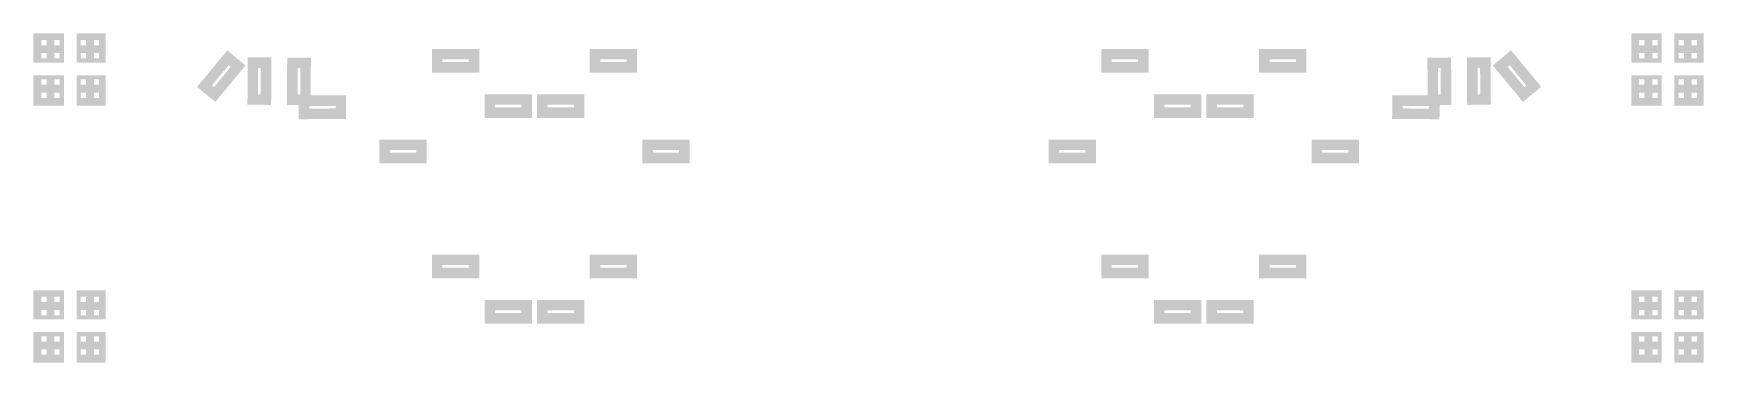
# Model space of a CAD drawing. Header units: inches. Extents: x 322 to 6673, y 372 to 1623.
import ezdxf

# ---------------------------------------------------------------- set-up
doc = ezdxf.new("R2010")
doc.units = ezdxf.units.IN
doc.header["$MEASUREMENT"] = 0

msp = doc.modelspace()

# ---------------------------------------------------------------- hatches: boundary and pattern name
h = msp.add_hatch(color=256)
h.paths.add_polyline_path([(322, 1512), (322, 1623), (438, 1623), (438, 1608), (438, 1512), (322, 1512)], flags=0)
h.paths.add_polyline_path([(352, 1528), (372, 1528), (372, 1548), (352, 1548), (352, 1528)], flags=0)
h.paths.add_polyline_path([(352, 1578), (372, 1578), (372, 1598), (352, 1598), (352, 1578)], flags=0)
h.paths.add_polyline_path([(402, 1528), (422, 1528), (422, 1548), (402, 1548), (402, 1528)], flags=0)
h.paths.add_polyline_path([(402, 1578), (422, 1578), (422, 1598), (402, 1598), (402, 1578)], flags=0)
h = msp.add_hatch(color=256)
h.paths.add_polyline_path([(486, 1623), (597, 1623), (597, 1512), (582, 1512), (486, 1512), (486, 1623)], flags=0)
h.paths.add_polyline_path([(502, 1528), (522, 1528), (522, 1548), (502, 1548), (502, 1528)], flags=0)
h.paths.add_polyline_path([(502, 1578), (522, 1578), (522, 1598), (502, 1598), (502, 1578)], flags=0)
h.paths.add_polyline_path([(552, 1528), (572, 1528), (572, 1548), (552, 1548), (552, 1528)], flags=0)
h.paths.add_polyline_path([(552, 1578), (572, 1578), (572, 1598), (552, 1598), (552, 1578)], flags=0)
h = msp.add_hatch(color=256)
h.paths.add_polyline_path([(6398, 1512), (6398, 1623), (6514, 1623), (6514, 1608), (6514, 1512), (6398, 1512)], flags=0)
h.paths.add_polyline_path([(6428, 1528), (6448, 1528), (6448, 1548), (6428, 1548), (6428, 1528)], flags=0)
h.paths.add_polyline_path([(6428, 1578), (6448, 1578), (6448, 1598), (6428, 1598), (6428, 1578)], flags=0)
h.paths.add_polyline_path([(6478, 1528), (6498, 1528), (6498, 1548), (6478, 1548), (6478, 1528)], flags=0)
h.paths.add_polyline_path([(6478, 1578), (6498, 1578), (6498, 1598), (6478, 1598), (6478, 1578)], flags=0)
h = msp.add_hatch(color=256)
h.paths.add_polyline_path([(6562, 1623), (6673, 1623), (6673, 1512), (6658, 1512), (6562, 1512), (6562, 1623)], flags=0)
h.paths.add_polyline_path([(6578, 1528), (6598, 1528), (6598, 1548), (6578, 1548), (6578, 1528)], flags=0)
h.paths.add_polyline_path([(6578, 1578), (6598, 1578), (6598, 1598), (6578, 1598), (6578, 1578)], flags=0)
h.paths.add_polyline_path([(6628, 1528), (6648, 1528), (6648, 1548), (6628, 1548), (6628, 1528)], flags=0)
h.paths.add_polyline_path([(6628, 1578), (6648, 1578), (6648, 1598), (6628, 1598), (6628, 1578)], flags=0)
h = msp.add_hatch(color=256)
h.paths.add_polyline_path([(1059.2, 1558.6), (1128.6, 1501.3), (1013.8, 1362.6), (944.5, 1419.9), (1059.2, 1558.6)], flags=0)
h.paths.add_polyline_path([(1064.5, 1502.3), (1000.8, 1425.3), (1008.5, 1418.9), (1072.3, 1495.9), (1064.5, 1502.3)], flags=0)
h = msp.add_hatch(color=256)
h.paths.add_polyline_path([(1136.9, 1531.9), (1226.9, 1531.5), (1226, 1351.5), (1136, 1351.9), (1136.9, 1531.9)], flags=0)
h.paths.add_polyline_path([(1176.7, 1491.7), (1176.2, 1391.7), (1186.2, 1391.7), (1186.7, 1491.7), (1176.7, 1491.7)], flags=0)
h = msp.add_hatch(color=256)
h.paths.add_polyline_path([(1510.7, 1388.1), (1511.3, 1298.1), (1331.3, 1296.9), (1330.9, 1351), (1286.2, 1351.2), (1287.1, 1531.2), (1377.1, 1530.8), (1376.4, 1387.2), (1510.7, 1388.1)], flags=0)
h.paths.add_polyline_path([(1471, 1347.8), (1371, 1347.2), (1371, 1337.2), (1471, 1337.8), (1471, 1347.8)], flags=0)
h.paths.add_polyline_path([(1326.9, 1491), (1326.4, 1391), (1336.4, 1391), (1336.9, 1491), (1326.9, 1491)], flags=0)
h = msp.add_hatch(color=256)
h.paths.add_polyline_path([(2017.5, 1564.2), (2017.5, 1474.2), (1837.5, 1474.2), (1837.5, 1564.2), (2017.5, 1564.2)], flags=0)
h.paths.add_polyline_path([(1977.5, 1524.2), (1877.5, 1524.2), (1877.5, 1514.2), (1977.5, 1514.2), (1977.5, 1524.2)], flags=0)
h = msp.add_hatch(color=256)
h.paths.add_polyline_path([(2437.5, 1474.2), (2437.5, 1564.2), (2617.5, 1564.2), (2617.5, 1474.2), (2437.5, 1474.2)], flags=0)
h.paths.add_polyline_path([(2477.5, 1514.2), (2577.5, 1514.2), (2577.5, 1524.2), (2477.5, 1524.2), (2477.5, 1514.2)], flags=0)
h = msp.add_hatch(color=256)
h.paths.add_polyline_path([(4562.5, 1474.2), (4382.5, 1474.2), (4382.5, 1564.2), (4562.5, 1564.2), (4562.5, 1474.2)], flags=0)
h.paths.add_polyline_path([(4522.5, 1514.2), (4522.5, 1524.2), (4422.5, 1524.2), (4422.5, 1514.2), (4522.5, 1514.2)], flags=0)
h = msp.add_hatch(color=256)
h.paths.add_polyline_path([(4982.5, 1564.2), (5162.5, 1564.2), (5162.5, 1474.2), (4982.5, 1474.2), (4982.5, 1564.2)], flags=0)
h.paths.add_polyline_path([(5022.5, 1524.2), (5022.5, 1514.2), (5122.5, 1514.2), (5122.5, 1524.2), (5022.5, 1524.2)], flags=0)
h = msp.add_hatch(color=256)
h.paths.add_polyline_path([(5669.1, 1351), (5668.7, 1296.9), (5488.7, 1298.1), (5489.3, 1388.1), (5623.6, 1387.2), (5622.9, 1530.8), (5712.9, 1531.2), (5713.8, 1351.2), (5669.1, 1351)], flags=0)
h.paths.add_polyline_path([(5629, 1347.2), (5529, 1347.8), (5529, 1337.8), (5629, 1337.2), (5629, 1347.2)], flags=0)
h.paths.add_polyline_path([(5673.6, 1391), (5673.1, 1491), (5663.1, 1491), (5663.6, 1391), (5673.6, 1391)], flags=0)
h = msp.add_hatch(color=256)
h.paths.add_polyline_path([(5864, 1351.9), (5774, 1351.5), (5773.1, 1531.5), (5863.1, 1531.9), (5864, 1351.9)], flags=0)
h.paths.add_polyline_path([(5823.8, 1391.7), (5823.3, 1491.7), (5813.3, 1491.7), (5813.8, 1391.7), (5823.8, 1391.7)], flags=0)
h = msp.add_hatch(color=256)
h.paths.add_polyline_path([(6055.5, 1419.9), (5986.2, 1362.6), (5871.4, 1501.3), (5940.8, 1558.6), (6055.5, 1419.9)], flags=0)
h.paths.add_polyline_path([(5999.2, 1425.3), (5935.5, 1502.3), (5927.7, 1495.9), (5991.5, 1418.9), (5999.2, 1425.3)], flags=0)
h = msp.add_hatch(color=256)
h.paths.add_polyline_path([(322, 1348), (322, 1464), (342, 1464), (438, 1464), (438, 1348), (322, 1348)], flags=0)
h.paths.add_polyline_path([(352, 1378), (372, 1378), (372, 1398), (352, 1398), (352, 1378)], flags=0)
h.paths.add_polyline_path([(352, 1428), (372, 1428), (372, 1448), (352, 1448), (352, 1428)], flags=0)
h.paths.add_polyline_path([(402, 1378), (422, 1378), (422, 1398), (402, 1398), (402, 1378)], flags=0)
h.paths.add_polyline_path([(402, 1428), (422, 1428), (422, 1448), (402, 1448), (402, 1428)], flags=0)
h = msp.add_hatch(color=256)
h.paths.add_polyline_path([(597, 1464), (597, 1348), (486, 1348), (486, 1368), (486, 1464), (597, 1464)], flags=0)
h.paths.add_polyline_path([(502, 1378), (522, 1378), (522, 1398), (502, 1398), (502, 1378)], flags=0)
h.paths.add_polyline_path([(502, 1428), (522, 1428), (522, 1448), (502, 1448), (502, 1428)], flags=0)
h.paths.add_polyline_path([(552, 1378), (572, 1378), (572, 1398), (552, 1398), (552, 1378)], flags=0)
h.paths.add_polyline_path([(552, 1428), (572, 1428), (572, 1448), (552, 1448), (552, 1428)], flags=0)
h = msp.add_hatch(color=256)
h.paths.add_polyline_path([(6398, 1348), (6398, 1464), (6418, 1464), (6514, 1464), (6514, 1348), (6398, 1348)], flags=0)
h.paths.add_polyline_path([(6428, 1378), (6448, 1378), (6448, 1398), (6428, 1398), (6428, 1378)], flags=0)
h.paths.add_polyline_path([(6428, 1428), (6448, 1428), (6448, 1448), (6428, 1448), (6428, 1428)], flags=0)
h.paths.add_polyline_path([(6478, 1378), (6498, 1378), (6498, 1398), (6478, 1398), (6478, 1378)], flags=0)
h.paths.add_polyline_path([(6478, 1428), (6498, 1428), (6498, 1448), (6478, 1448), (6478, 1428)], flags=0)
h = msp.add_hatch(color=256)
h.paths.add_polyline_path([(6673, 1464), (6673, 1348), (6562, 1348), (6562, 1368), (6562, 1464), (6673, 1464)], flags=0)
h.paths.add_polyline_path([(6578, 1378), (6598, 1378), (6598, 1398), (6578, 1398), (6578, 1378)], flags=0)
h.paths.add_polyline_path([(6578, 1428), (6598, 1428), (6598, 1448), (6578, 1448), (6578, 1428)], flags=0)
h.paths.add_polyline_path([(6628, 1378), (6648, 1378), (6648, 1398), (6628, 1398), (6628, 1378)], flags=0)
h.paths.add_polyline_path([(6628, 1428), (6648, 1428), (6648, 1448), (6628, 1448), (6628, 1428)], flags=0)
h = msp.add_hatch(color=256)
h.paths.add_polyline_path([(2037.5, 1302), (2037.5, 1392), (2217.5, 1392), (2217.5, 1302), (2037.5, 1302)], flags=0)
h.paths.add_polyline_path([(2077.5, 1342), (2177.5, 1342), (2177.5, 1352), (2077.5, 1352), (2077.5, 1342)], flags=0)
h = msp.add_hatch(color=256)
h.paths.add_polyline_path([(2417.5, 1392), (2417.5, 1302), (2237.5, 1302), (2237.5, 1392), (2417.5, 1392)], flags=0)
h.paths.add_polyline_path([(2377.5, 1352), (2277.5, 1352), (2277.5, 1342), (2377.5, 1342), (2377.5, 1352)], flags=0)
h = msp.add_hatch(color=256)
h.paths.add_polyline_path([(4582.5, 1392), (4762.5, 1392), (4762.5, 1302), (4582.5, 1302), (4582.5, 1392)], flags=0)
h.paths.add_polyline_path([(4622.5, 1352), (4622.5, 1342), (4722.5, 1342), (4722.5, 1352), (4622.5, 1352)], flags=0)
h = msp.add_hatch(color=256)
h.paths.add_polyline_path([(4962.5, 1302), (4782.5, 1302), (4782.5, 1392), (4962.5, 1392), (4962.5, 1302)], flags=0)
h.paths.add_polyline_path([(4922.5, 1342), (4922.5, 1352), (4822.5, 1352), (4822.5, 1342), (4922.5, 1342)], flags=0)
h = msp.add_hatch(color=256)
h.paths.add_polyline_path([(1637.5, 1129.7), (1637.5, 1219.7), (1817.5, 1219.7), (1817.5, 1129.7), (1637.5, 1129.7)], flags=0)
h.paths.add_polyline_path([(1677.5, 1169.7), (1777.5, 1169.7), (1777.5, 1179.7), (1677.5, 1179.7), (1677.5, 1169.7)], flags=0)
h = msp.add_hatch(color=256)
h.paths.add_polyline_path([(2817.5, 1219.7), (2817.5, 1129.7), (2637.5, 1129.7), (2637.5, 1219.7), (2817.5, 1219.7)], flags=0)
h.paths.add_polyline_path([(2777.5, 1179.7), (2677.5, 1179.7), (2677.5, 1169.7), (2777.5, 1169.7), (2777.5, 1179.7)], flags=0)
h = msp.add_hatch(color=256)
h.paths.add_polyline_path([(4182.5, 1129.7), (4182.5, 1219.7), (4362.5, 1219.7), (4362.5, 1129.7), (4182.5, 1129.7)], flags=0)
h.paths.add_polyline_path([(4322.5, 1179.7), (4222.5, 1179.7), (4222.5, 1169.7), (4322.5, 1169.7), (4322.5, 1179.7)], flags=0)
h = msp.add_hatch(color=256)
h.paths.add_polyline_path([(5362.5, 1219.7), (5362.5, 1129.7), (5182.5, 1129.7), (5182.5, 1219.7), (5362.5, 1219.7)], flags=0)
h.paths.add_polyline_path([(5222.5, 1169.7), (5322.5, 1169.7), (5322.5, 1179.7), (5222.5, 1179.7), (5222.5, 1169.7)], flags=0)
h = msp.add_hatch(color=256)
h.paths.add_polyline_path([(2017.5, 782.6), (2017.5, 692.6), (1837.5, 692.6), (1837.5, 782.6), (2017.5, 782.6)], flags=0)
h.paths.add_polyline_path([(1977.5, 742.6), (1877.5, 742.6), (1877.5, 732.6), (1977.5, 732.6), (1977.5, 742.6)], flags=0)
h = msp.add_hatch(color=256)
h.paths.add_polyline_path([(2437.5, 692.6), (2437.5, 782.6), (2617.5, 782.6), (2617.5, 692.6), (2437.5, 692.6)], flags=0)
h.paths.add_polyline_path([(2477.5, 732.6), (2577.5, 732.6), (2577.5, 742.6), (2477.5, 742.6), (2477.5, 732.6)], flags=0)
h = msp.add_hatch(color=256)
h.paths.add_polyline_path([(4562.5, 782.6), (4562.5, 692.6), (4382.5, 692.6), (4382.5, 782.6), (4562.5, 782.6)], flags=0)
h.paths.add_polyline_path([(4422.5, 732.6), (4522.5, 732.6), (4522.5, 742.6), (4422.5, 742.6), (4422.5, 732.6)], flags=0)
h = msp.add_hatch(color=256)
h.paths.add_polyline_path([(4982.5, 692.6), (4982.5, 782.6), (5162.5, 782.6), (5162.5, 692.6), (4982.5, 692.6)], flags=0)
h.paths.add_polyline_path([(5122.5, 742.6), (5022.5, 742.6), (5022.5, 732.6), (5122.5, 732.6), (5122.5, 742.6)], flags=0)
h = msp.add_hatch(color=256)
h.paths.add_polyline_path([(322, 536), (322, 647), (438, 647), (438, 632), (438, 536), (322, 536)], flags=0)
h.paths.add_polyline_path([(352, 552), (372, 552), (372, 572), (352, 572), (352, 552)], flags=0)
h.paths.add_polyline_path([(352, 602), (372, 602), (372, 622), (352, 622), (352, 602)], flags=0)
h.paths.add_polyline_path([(402, 552), (422, 552), (422, 572), (402, 572), (402, 552)], flags=0)
h.paths.add_polyline_path([(402, 602), (422, 602), (422, 622), (402, 622), (402, 602)], flags=0)
h = msp.add_hatch(color=256)
h.paths.add_polyline_path([(486, 647), (597, 647), (597, 536), (582, 536), (486, 536), (486, 647)], flags=0)
h.paths.add_polyline_path([(502, 552), (522, 552), (522, 572), (502, 572), (502, 552)], flags=0)
h.paths.add_polyline_path([(502, 602), (522, 602), (522, 622), (502, 622), (502, 602)], flags=0)
h.paths.add_polyline_path([(552, 552), (572, 552), (572, 572), (552, 572), (552, 552)], flags=0)
h.paths.add_polyline_path([(552, 602), (572, 602), (572, 622), (552, 622), (552, 602)], flags=0)
h = msp.add_hatch(color=256)
h.paths.add_polyline_path([(6398, 536), (6398, 647), (6514, 647), (6514, 632), (6514, 536), (6398, 536)], flags=0)
h.paths.add_polyline_path([(6428, 552), (6448, 552), (6448, 572), (6428, 572), (6428, 552)], flags=0)
h.paths.add_polyline_path([(6428, 602), (6448, 602), (6448, 622), (6428, 622), (6428, 602)], flags=0)
h.paths.add_polyline_path([(6478, 552), (6498, 552), (6498, 572), (6478, 572), (6478, 552)], flags=0)
h.paths.add_polyline_path([(6478, 602), (6498, 602), (6498, 622), (6478, 622), (6478, 602)], flags=0)
h = msp.add_hatch(color=256)
h.paths.add_polyline_path([(6562, 647), (6673, 647), (6673, 536), (6658, 536), (6562, 536), (6562, 647)], flags=0)
h.paths.add_polyline_path([(6578, 552), (6598, 552), (6598, 572), (6578, 572), (6578, 552)], flags=0)
h.paths.add_polyline_path([(6578, 602), (6598, 602), (6598, 622), (6578, 622), (6578, 602)], flags=0)
h.paths.add_polyline_path([(6628, 552), (6648, 552), (6648, 572), (6628, 572), (6628, 552)], flags=0)
h.paths.add_polyline_path([(6628, 602), (6648, 602), (6648, 622), (6628, 622), (6628, 602)], flags=0)
h = msp.add_hatch(color=256)
h.paths.add_polyline_path([(2037.5, 520.4), (2037.5, 610.4), (2217.5, 610.4), (2217.5, 520.4), (2037.5, 520.4)], flags=0)
h.paths.add_polyline_path([(2077.5, 560.4), (2177.5, 560.4), (2177.5, 570.4), (2077.5, 570.4), (2077.5, 560.4)], flags=0)
h = msp.add_hatch(color=256)
h.paths.add_polyline_path([(2417.5, 610.4), (2417.5, 520.4), (2237.5, 520.4), (2237.5, 610.4), (2417.5, 610.4)], flags=0)
h.paths.add_polyline_path([(2377.5, 570.4), (2277.5, 570.4), (2277.5, 560.4), (2377.5, 560.4), (2377.5, 570.4)], flags=0)
h = msp.add_hatch(color=256)
h.paths.add_polyline_path([(4582.5, 520.4), (4582.5, 610.4), (4762.5, 610.4), (4762.5, 520.4), (4582.5, 520.4)], flags=0)
h.paths.add_polyline_path([(4722.5, 570.4), (4622.5, 570.4), (4622.5, 560.4), (4722.5, 560.4), (4722.5, 570.4)], flags=0)
h = msp.add_hatch(color=256)
h.paths.add_polyline_path([(4962.5, 610.4), (4962.5, 520.4), (4782.5, 520.4), (4782.5, 610.4), (4962.5, 610.4)], flags=0)
h.paths.add_polyline_path([(4822.5, 560.4), (4922.5, 560.4), (4922.5, 570.4), (4822.5, 570.4), (4822.5, 560.4)], flags=0)
h = msp.add_hatch(color=256)
h.paths.add_polyline_path([(322, 372), (322, 488), (342, 488), (438, 488), (438, 372), (322, 372)], flags=0)
h.paths.add_polyline_path([(352, 402), (372, 402), (372, 422), (352, 422), (352, 402)], flags=0)
h.paths.add_polyline_path([(352, 452), (372, 452), (372, 472), (352, 472), (352, 452)], flags=0)
h.paths.add_polyline_path([(402, 402), (422, 402), (422, 422), (402, 422), (402, 402)], flags=0)
h.paths.add_polyline_path([(402, 452), (422, 452), (422, 472), (402, 472), (402, 452)], flags=0)
h = msp.add_hatch(color=256)
h.paths.add_polyline_path([(597, 488), (597, 372), (486, 372), (486, 392), (486, 488), (597, 488)], flags=0)
h.paths.add_polyline_path([(502, 402), (522, 402), (522, 422), (502, 422), (502, 402)], flags=0)
h.paths.add_polyline_path([(502, 452), (522, 452), (522, 472), (502, 472), (502, 452)], flags=0)
h.paths.add_polyline_path([(552, 402), (572, 402), (572, 422), (552, 422), (552, 402)], flags=0)
h.paths.add_polyline_path([(552, 452), (572, 452), (572, 472), (552, 472), (552, 452)], flags=0)
h = msp.add_hatch(color=256)
h.paths.add_polyline_path([(6398, 372), (6398, 488), (6418, 488), (6514, 488), (6514, 372), (6398, 372)], flags=0)
h.paths.add_polyline_path([(6428, 402), (6448, 402), (6448, 422), (6428, 422), (6428, 402)], flags=0)
h.paths.add_polyline_path([(6428, 452), (6448, 452), (6448, 472), (6428, 472), (6428, 452)], flags=0)
h.paths.add_polyline_path([(6478, 402), (6498, 402), (6498, 422), (6478, 422), (6478, 402)], flags=0)
h.paths.add_polyline_path([(6478, 452), (6498, 452), (6498, 472), (6478, 472), (6478, 452)], flags=0)
h = msp.add_hatch(color=256)
h.paths.add_polyline_path([(6673, 488), (6673, 372), (6562, 372), (6562, 392), (6562, 488), (6673, 488)], flags=0)
h.paths.add_polyline_path([(6578, 402), (6598, 402), (6598, 422), (6578, 422), (6578, 402)], flags=0)
h.paths.add_polyline_path([(6578, 452), (6598, 452), (6598, 472), (6578, 472), (6578, 452)], flags=0)
h.paths.add_polyline_path([(6628, 402), (6648, 402), (6648, 422), (6628, 422), (6628, 402)], flags=0)
h.paths.add_polyline_path([(6628, 452), (6648, 452), (6648, 472), (6628, 472), (6628, 452)], flags=0)

doc.saveas('drawing.dxf')
